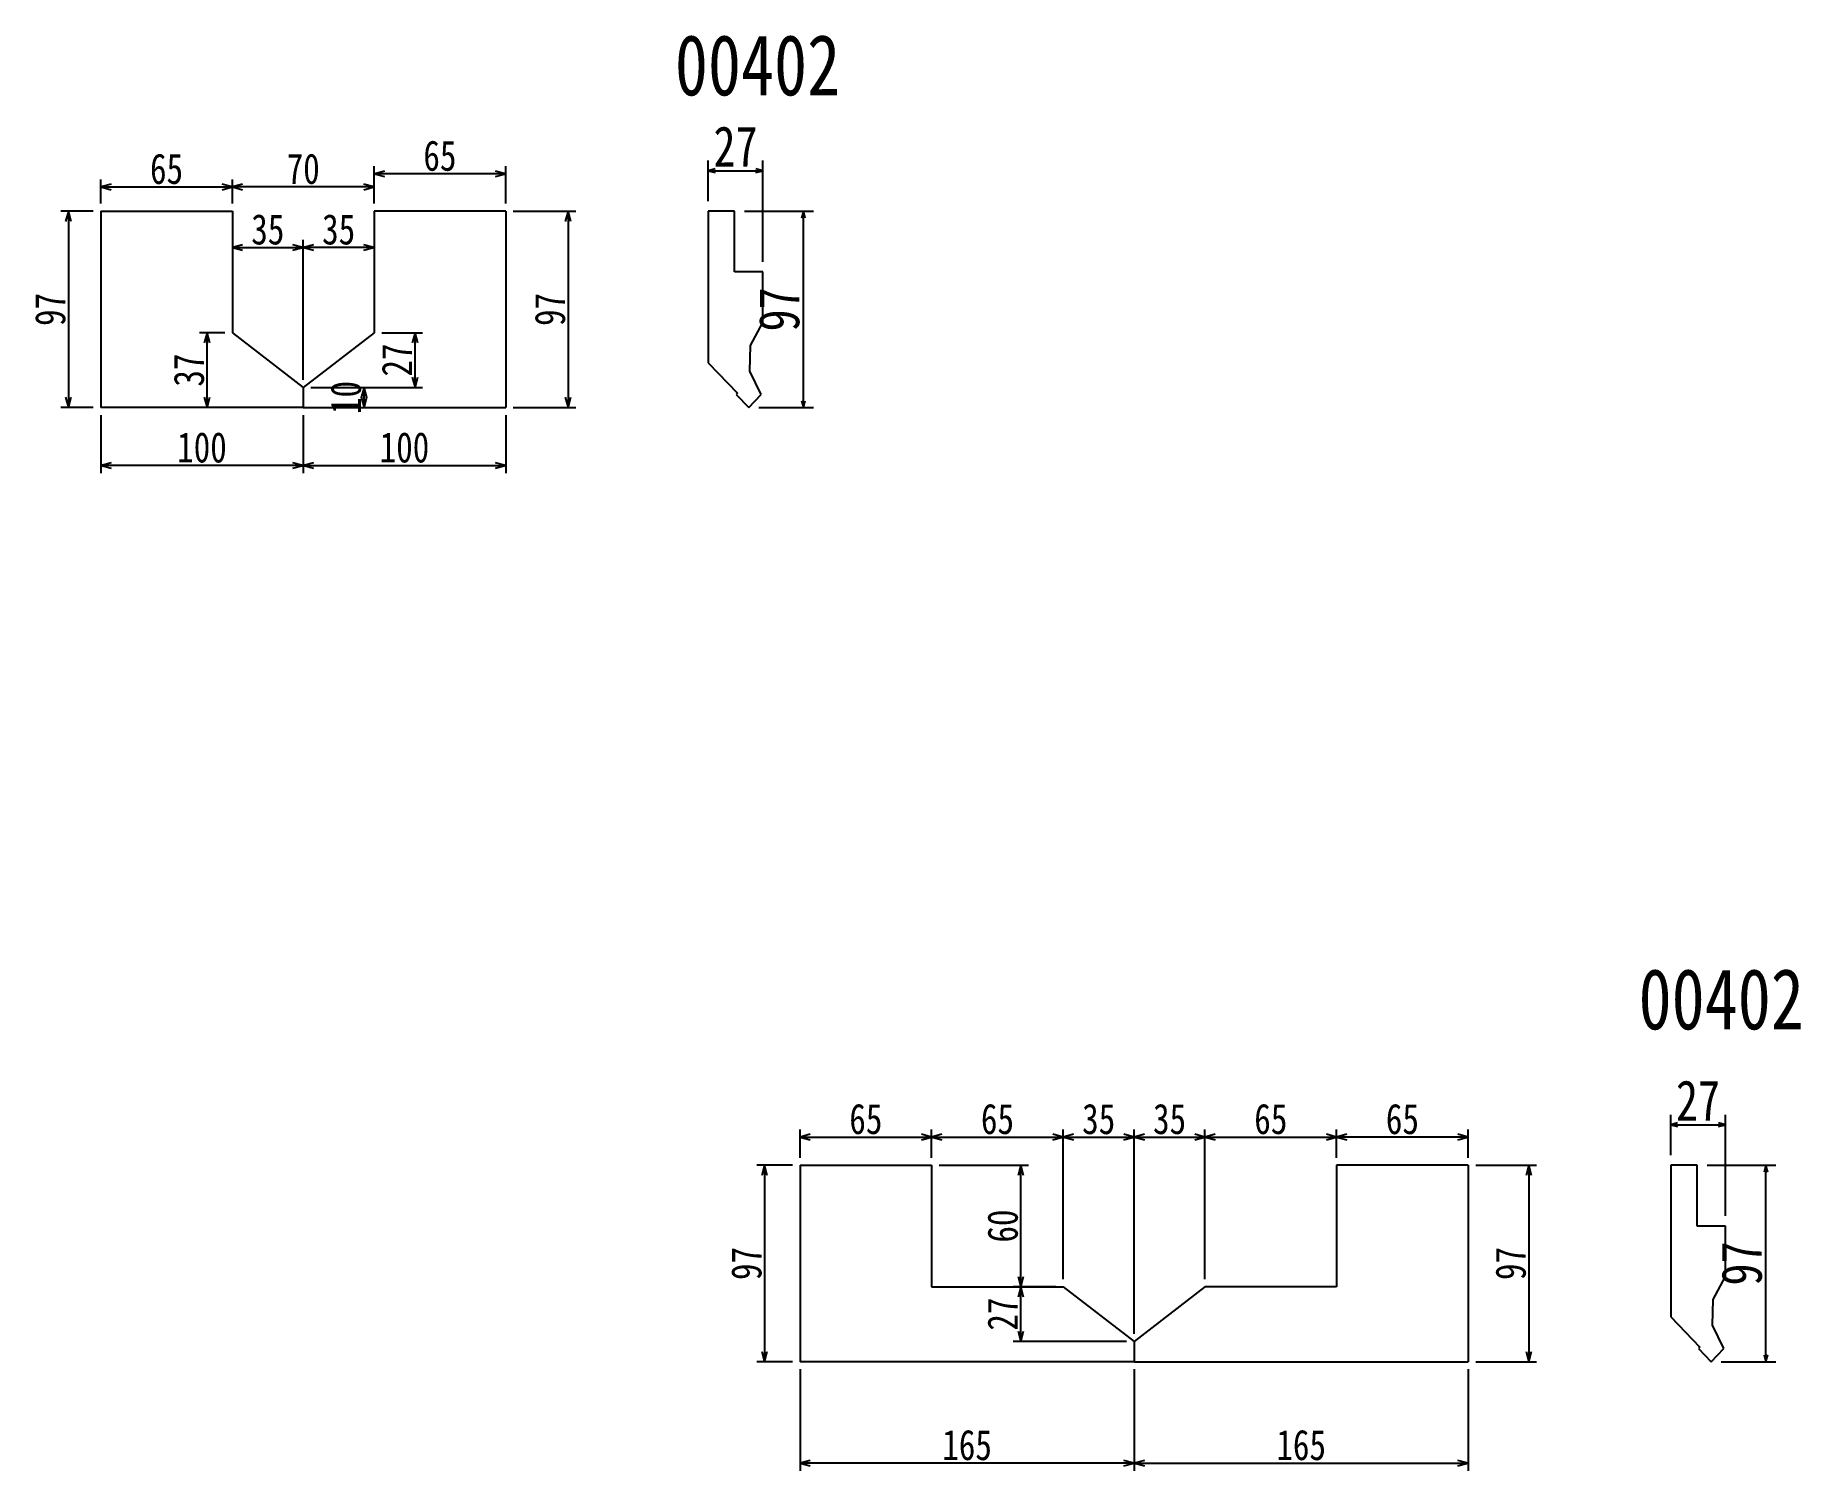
# Model space of a CAD drawing. Extents: x 2 to 874, y 0 to 709.
import ezdxf
from ezdxf.enums import TextEntityAlignment as Align

# ---------------------------------------------------------------- set-up
doc = ezdxf.new("R2010")
doc.units = 0
doc.layers.get('0').update_dxf_attribs({"linetype": 'CONTINUOUS'})
doc.styles.add('GOTHIC', font='ＭＳ ゴシック')

msp = doc.modelspace()

# ---------------------------------------------------------------- linework, layer by layer
at = {"color": 134, "linetype": 'CONTINUOUS'}
for p, q in [((334.003044, 627.138508), (334.003044, 647.138508)), ((361.003044, 597.138508), (361.003044, 647.138508)), ((34.003044, 625.888508), (34.003044, 637.891892)), ((99.003044, 625.888508), (99.003044, 637.891892)), ((99.003044, 625.888508), (99.003044, 637.891892)), ((169.003044, 625.888508), (169.003044, 644.373781)), ((174.074154, 641.982581), (169.003044, 640.623781)), ((169.003044, 640.623781), (174.074154, 639.264981)), ((234.003044, 640.623781), (169.003044, 640.623781)), ((169.003044, 625.888508), (169.003044, 637.891892)), ((234.003044, 640.623781), (228.931933, 641.982581)), ((228.931933, 639.264981), (234.003044, 640.623781)), ((234.003044, 625.888508), (234.003044, 644.373781)), ((337.383784, 643.044375), (334.003044, 642.138508)), ((334.003044, 642.138508), (337.383784, 641.232641)), ((334.003044, 642.138508), (361.003044, 642.138508)), ((361.003044, 642.138508), (357.622303, 643.044375)), ((357.622303, 641.232641), (361.003044, 642.138508)), ((39.074154, 635.500692), (34.003044, 634.141892)), ((34.003044, 634.141892), (39.074154, 632.783092)), ((34.003044, 634.141892), (99.003044, 634.141892)), ((99.003044, 634.141892), (93.931933, 635.500692)), ((93.931933, 632.783092), (99.003044, 634.141892)), ((104.074154, 635.500692), (99.003044, 634.141892)), ((99.003044, 634.141892), (104.074154, 632.783092)), ((169.003044, 634.141892), (99.003044, 634.141892)), ((169.003044, 634.141892), (163.931933, 635.500692)), ((163.931933, 632.783092), (169.003044, 634.141892)), ((30.253044, 622.138508), (14.25, 622.138508)), ((18, 622.138508), (16.6412, 617.067397)), ((19.3588, 617.067397), (18, 622.138508)), ((18, 622.138508), (18, 525.138508)), ((237.753044, 622.138508), (268.560355, 622.138508)), ((264.810355, 622.138508), (263.451555, 617.067397)), ((266.169155, 617.067397), (264.810355, 622.138508)), ((264.810355, 622.138508), (264.810355, 525.138508)), ((352.003044, 622.138508), (386.003044, 622.138508)), ((381.003044, 622.138508), (380.097177, 618.757768)), ((381.90891, 618.757768), (381.003044, 622.138508)), ((381.003044, 525.138508), (381.003044, 622.138508)), ((104.074154, 605.584286), (99.003044, 604.225486)), ((99.003044, 604.225486), (104.074154, 602.866686)), ((99.003044, 604.225486), (134.003044, 604.225486)), ((134.003044, 604.225486), (128.931933, 605.584286)), ((128.931933, 602.866686), (134.003044, 604.225486)), ((134.003044, 538.888508), (134.003044, 607.975486)), ((134.003044, 538.888508), (134.003044, 607.975486)), ((139.074154, 605.584286), (134.003044, 604.225486)), ((134.003044, 604.225486), (139.074154, 602.866686)), ((169.003044, 604.225486), (134.003044, 604.225486)), ((169.003044, 604.225486), (163.931933, 605.584286)), ((163.931933, 602.866686), (169.003044, 604.225486)), ((95.253044, 562.138508), (82.738627, 562.138508)), ((86.488627, 562.138508), (85.129827, 557.067397)), ((87.847427, 557.067397), (86.488627, 562.138508)), ((86.488627, 525.138508), (86.488627, 562.138508)), ((172.753044, 562.138508), (192.991511, 562.138508)), ((189.241511, 562.138508), (187.882711, 557.067397)), ((190.600311, 557.067397), (189.241511, 562.138508)), ((189.241511, 535.138508), (189.241511, 562.138508)), ((137.753044, 535.138508), (167.781953, 535.138508)), ((164.031953, 535.138508), (162.673153, 530.067397)), ((165.390753, 530.067397), (164.031953, 535.138508)), ((164.031953, 525.138508), (164.031953, 535.138508)), ((167.781953, 535.138508), (192.991511, 535.138508)), ((187.882711, 540.209619), (189.241511, 535.138508)), ((189.241511, 535.138508), (190.600311, 540.209619)), ((30.253044, 525.138508), (14.25, 525.138508)), ((16.6412, 530.209619), (18, 525.138508)), ((18, 525.138508), (19.3588, 530.209619)), ((85.129827, 530.209619), (86.488627, 525.138508)), ((86.488627, 525.138508), (87.847427, 530.209619)), ((162.673153, 530.209619), (164.031953, 525.138508)), ((164.031953, 525.138508), (165.390753, 530.209619)), ((237.753044, 525.138508), (268.560355, 525.138508)), ((263.451555, 530.209619), (264.810355, 525.138508)), ((264.810355, 525.138508), (266.169155, 530.209619)), ((359.003044, 525.138508), (386.003044, 525.138508)), ((380.097177, 528.519248), (381.003044, 525.138508)), ((381.003044, 525.138508), (381.90891, 528.519248)), ((34.003044, 521.388508), (34.003044, 492.776422)), ((134.003044, 521.388508), (134.003044, 492.776422)), ((134.003044, 521.388508), (134.003044, 492.776422)), ((234.003044, 521.388508), (234.003044, 492.776422)), ((39.074154, 497.885222), (34.003044, 496.526422)), ((134.003044, 496.526422), (128.931933, 497.885222)), ((139.074154, 497.885222), (134.003044, 496.526422)), ((234.003044, 496.526422), (228.931933, 497.885222)), ((34.003044, 496.526422), (39.074154, 495.167622)), ((134.003044, 496.526422), (34.003044, 496.526422)), ((128.931933, 495.167622), (134.003044, 496.526422)), ((134.003044, 496.526422), (139.074154, 495.167622)), ((134.003044, 496.526422), (234.003044, 496.526422)), ((228.931933, 495.167622), (234.003044, 496.526422)), ((809.376621, 155.846715), (809.376621, 175.846715)), ((836.376621, 125.846715), (836.376621, 175.846715)), ((379.376621, 154.596715), (379.376621, 168.549989)), ((384.447732, 166.158789), (379.376621, 164.799989)), ((444.376621, 164.799989), (439.305511, 166.158789)), ((444.376621, 154.596715), (444.376621, 168.549989)), ((449.447732, 166.158789), (444.376621, 164.799989)), ((509.376621, 164.799989), (504.305511, 166.158789)), ((509.376621, 94.596715), (509.376621, 168.549989)), ((514.447732, 166.158789), (509.376621, 164.799989)), ((544.376621, 164.799989), (539.305511, 166.158789)), ((544.376621, 67.596715), (544.376621, 168.549989)), ((549.447732, 166.158789), (544.376621, 164.799989)), ((579.376621, 164.799989), (574.305511, 166.158789)), ((579.376621, 94.596715), (579.376621, 168.549989)), ((584.447732, 166.158789), (579.376621, 164.799989)), ((644.376621, 164.799989), (639.305511, 166.158789)), ((644.376621, 154.596715), (644.376621, 168.549989)), ((644.376621, 154.596715), (644.376621, 168.549989)), ((649.447732, 166.158789), (644.376621, 164.799989)), ((709.376621, 164.799989), (704.305511, 166.158789)), ((709.376621, 154.596715), (709.376621, 168.549989)), ((812.757362, 171.752582), (809.376621, 170.846715)), ((809.376621, 170.846715), (812.757362, 169.940849)), ((809.376621, 170.846715), (836.376621, 170.846715)), ((836.376621, 170.846715), (832.995881, 171.752582)), ((832.995881, 169.940849), (836.376621, 170.846715)), ((379.376621, 164.799989), (384.447732, 163.441189)), ((379.376621, 164.799989), (444.376621, 164.799989)), ((439.305511, 163.441189), (444.376621, 164.799989)), ((444.376621, 164.799989), (449.447732, 163.441189)), ((444.376621, 164.799989), (509.376621, 164.799989)), ((504.305511, 163.441189), (509.376621, 164.799989)), ((509.376621, 164.799989), (514.447732, 163.441189)), ((509.376621, 164.799989), (544.376621, 164.799989)), ((539.305511, 163.441189), (544.376621, 164.799989)), ((544.376621, 164.799989), (549.447732, 163.441189)), ((544.376621, 164.799989), (579.376621, 164.799989)), ((574.305511, 163.441189), (579.376621, 164.799989)), ((579.376621, 164.799989), (584.447732, 163.441189)), ((579.376621, 164.799989), (644.376621, 164.799989)), ((639.305511, 163.441189), (644.376621, 164.799989)), ((644.376621, 164.799989), (649.447732, 163.441189)), ((709.376621, 164.799989), (644.376621, 164.799989)), ((704.305511, 163.441189), (709.376621, 164.799989)), ((375.626621, 150.846715), (358.09116, 150.846715)), ((361.84116, 150.846715), (360.48236, 145.775605)), ((363.19996, 145.775605), (361.84116, 150.846715)), ((361.84116, 150.846715), (361.84116, 53.846715)), ((448.126621, 150.846715), (492.13756, 150.846715)), ((488.38756, 150.846715), (487.02876, 145.775605)), ((489.74636, 145.775605), (488.38756, 150.846715)), ((488.38756, 90.846715), (488.38756, 150.846715)), ((713.126621, 150.846715), (743.036491, 150.846715)), ((739.286491, 150.846715), (737.927691, 145.775605)), ((740.64529, 145.775605), (739.286491, 150.846715)), ((739.286491, 150.846715), (739.286491, 53.846715)), ((827.376621, 150.846715), (861.376621, 150.846715)), ((856.376621, 150.846715), (855.470755, 147.465975)), ((857.282488, 147.465975), (856.376621, 150.846715)), ((856.376621, 53.846715), (856.376621, 150.846715)), ((487.02876, 95.917826), (488.38756, 90.846715)), ((488.38756, 90.846715), (489.74636, 95.917826)), ((505.626621, 90.846715), (484.63756, 90.846715)), ((488.38756, 90.846715), (487.02876, 85.775605)), ((489.74636, 85.775605), (488.38756, 90.846715)), ((488.38756, 63.846715), (488.38756, 90.846715)), ((540.626621, 63.846715), (484.63756, 63.846715)), ((487.02876, 68.917826), (488.38756, 63.846715)), ((488.38756, 63.846715), (489.74636, 68.917826)), ((375.626621, 53.846715), (358.09116, 53.846715)), ((360.48236, 58.917826), (361.84116, 53.846715)), ((361.84116, 53.846715), (363.19996, 58.917826)), ((713.126621, 53.846715), (743.036491, 53.846715)), ((737.927691, 58.917826), (739.286491, 53.846715)), ((739.286491, 53.846715), (740.64529, 58.917826)), ((834.376621, 53.846715), (861.376621, 53.846715)), ((855.470755, 57.227456), (856.376621, 53.846715)), ((856.376621, 53.846715), (857.282488, 57.227456)), ((379.376621, 50.096715), (379.376621, 0)), ((544.376621, 50.096715), (544.376621, 0)), ((544.376621, 50.096715), (544.376621, 0)), ((709.376621, 50.096715), (709.376621, 0)), ((384.447732, 5.1088), (379.376621, 3.75)), ((379.376621, 3.75), (384.447732, 2.3912)), ((544.376621, 3.75), (379.376621, 3.75)), ((544.376621, 3.75), (539.305511, 5.1088)), ((539.305511, 2.3912), (544.376621, 3.75)), ((549.447732, 5.1088), (544.376621, 3.75)), ((544.376621, 3.75), (549.447732, 2.3912)), ((544.376621, 3.75), (709.376621, 3.75)), ((709.376621, 3.75), (704.305511, 5.1088)), ((704.305511, 2.3912), (709.376621, 3.75))]:
    msp.add_line(p, q, dxfattribs=at)
at = {"color": 2, "linetype": 'CONTINUOUS'}
for p, q in [((34.003044, 622.138508), (34.003044, 525.138508)), ((34.003044, 622.138508), (99.003044, 622.138508)), ((99.003044, 622.138508), (99.003044, 562.138508)), ((234.003044, 622.138508), (169.003044, 622.138508)), ((169.003044, 622.138508), (169.003044, 562.138508)), ((234.003044, 622.138508), (234.003044, 525.138508)), ((347.003044, 622.138508), (334.003044, 622.138508)), ((334.003044, 622.138508), (334.003044, 547.288508)), ((347.003044, 592.138508), (347.003044, 622.138508)), ((361.003044, 592.138508), (347.003044, 592.138508)), ((361.003044, 567.138508), (361.003044, 592.138508)), ((354.903044, 555.888508), (361.003044, 567.138508)), ((99.003044, 562.138508), (134.003044, 535.138508)), ((169.003044, 562.138508), (134.003044, 535.138508)), ((354.633044, 543.108508), (354.903044, 555.888508)), ((334.003044, 547.288508), (348.443044, 532.328508)), ((360.253044, 531.608508), (354.633044, 543.108508)), ((134.003044, 535.138508), (134.003044, 525.138508)), ((134.003044, 535.138508), (134.003044, 525.138508)), ((348.443044, 532.328508), (347.753044, 531.608508)), ((134.003044, 525.138508), (34.003044, 525.138508)), ((134.003044, 525.138508), (234.003044, 525.138508)), ((347.753044, 531.608508), (354.003044, 525.138508)), ((354.003044, 525.138508), (360.253044, 531.608508)), ((379.376621, 150.846715), (379.376621, 53.846715)), ((379.376621, 150.846715), (444.376621, 150.846715)), ((444.376621, 150.846715), (444.376621, 90.846715)), ((709.376621, 150.846715), (644.376621, 150.846715)), ((644.376621, 150.846715), (644.376621, 90.846715)), ((709.376621, 150.846715), (709.376621, 53.846715)), ((822.376621, 150.846715), (809.376621, 150.846715)), ((809.376621, 150.846715), (809.376621, 75.996715)), ((822.376621, 120.846715), (822.376621, 150.846715)), ((836.376621, 120.846715), (822.376621, 120.846715)), ((836.376621, 95.846715), (836.376621, 120.846715)), ((444.376621, 90.846715), (509.376621, 90.846715)), ((509.376621, 90.846715), (544.376621, 63.846715)), ((579.376621, 90.846715), (544.376621, 63.846715)), ((644.376621, 90.846715), (579.376621, 90.846715)), ((830.276621, 84.596715), (836.376621, 95.846715)), ((830.006621, 71.816715), (830.276621, 84.596715)), ((809.376621, 75.996715), (823.816621, 61.036715)), ((835.626621, 60.316715), (830.006621, 71.816715)), ((544.376621, 63.846715), (544.376621, 53.846715)), ((544.376621, 63.846715), (544.376621, 53.846715)), ((823.816621, 61.036715), (823.126621, 60.316715)), ((544.376621, 53.846715), (379.376621, 53.846715)), ((544.376621, 53.846715), (709.376621, 53.846715)), ((823.126621, 60.316715), (829.376621, 53.846715)), ((829.376621, 53.846715), (835.626621, 60.316715))]:
    msp.add_line(p, q, dxfattribs=at)

# ---------------------------------------------------------------- texts
at = {"color": 1, "style": 'GOTHIC', "width": 0.8}
for p in [(317.55262, 709.365497), (793.517585, 248.008152)]:
    msp.add_text('00402', height=30, dxfattribs=at).set_placement(p, align=Align.TOP_LEFT)
at = {"color": 134, "style": 'GOTHIC', "width": 0.8}
for s, height, p in [('27', 20, (347.503044, 644.138508)), ('65', 15, (201.503044, 642.123781)), ('65', 15, (66.503044, 635.641892)), ('70', 15, (134.003044, 635.641892)), ('35', 15, (116.503044, 605.725486)), ('35', 15, (151.503044, 605.725486)), ('100', 15, (84.003044, 498.026422)), ('100', 15, (184.003044, 498.026422)), ('27', 20, (822.876621, 172.846715)), ('65', 15, (411.876621, 166.299989)), ('65', 15, (476.876621, 166.299989)), ('35', 15, (526.876621, 166.299989)), ('35', 15, (561.876621, 166.299989)), ('65', 15, (611.876621, 166.299989)), ('65', 15, (676.876621, 166.299989)), ('165', 15, (461.876621, 5.25)), ('165', 15, (626.876621, 5.25))]:
    msp.add_text(s, height=height, dxfattribs=at).set_placement(p, align=Align.CENTER)
for s, height, p in [('97', 15, (16.5, 573.638508)), ('97', 15, (263.310355, 573.638508)), ('97', 20, (379.003044, 573.638508)), ('37', 15, (84.988627, 543.638508)), ('27', 15, (187.741511, 548.638508)), ('10', 15, (162.531953, 530.138508)), ('60', 15, (486.88756, 120.846715)), ('97', 15, (360.34116, 102.346715)), ('97', 15, (737.786491, 102.346715)), ('97', 20, (854.376621, 102.346715)), ('27', 15, (486.88756, 77.346715))]:
    msp.add_text(s, height=height, rotation=90, dxfattribs=at).set_placement(p, align=Align.CENTER)

doc.saveas('drawing.dxf')
